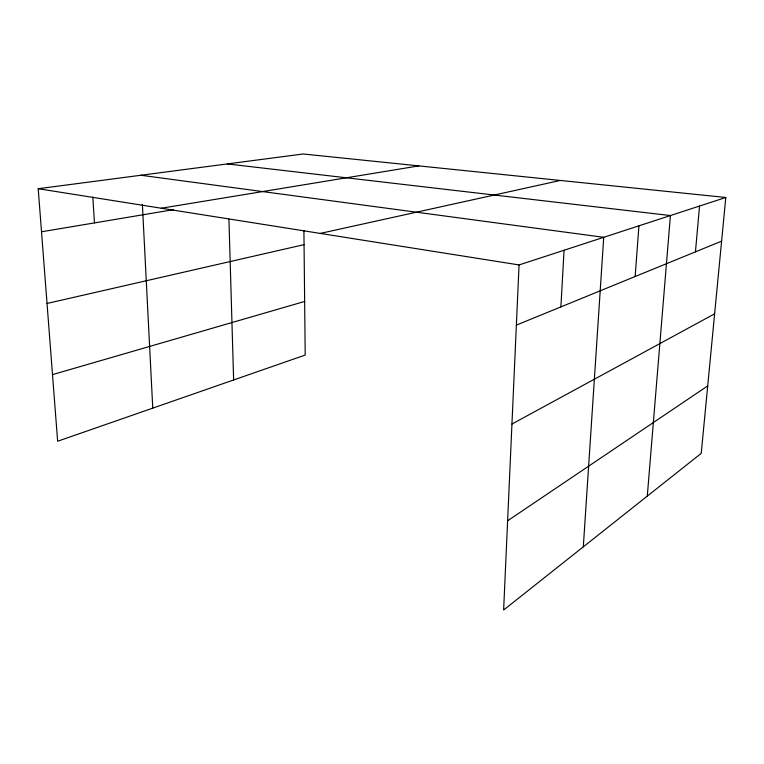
<?xml version="1.0" encoding="UTF-8"?>
<svg xmlns="http://www.w3.org/2000/svg" width="764" height="764" viewBox="0 0 764 764"><rect width="100%" height="100%" fill="white"/><g stroke="black" fill="none" stroke-linecap="round" stroke-linejoin="round"><path stroke-width="1.15" d="M725.8 197.484L519.062 264.936L503.629 610.016L701.228 453.358L725.8 197.484L303.127 153.984L38.2 188.718L57.634 441.248L305.199 355.05L303.91 230.451M560.881 306.899L564.061 250.248M583.304 546.843L603.722 237.308L140.882 175.252M635.151 276.52L638.943 225.819M647.28 496.123L670.42 215.553L227.309 163.926M695.441 251.862L699.547 206.051M507.621 520.781L707.703 385.916M511.947 424.039L714.626 313.813M516.369 325.111L721.608 241.157M52.506 374.627L304.645 301.455M47.034 303.461L304.062 244.642M320.231 233.421L560.318 180.457M41.514 231.778L173.342 209.689M161.309 208.228L418.853 165.893M38.2 188.718L519.062 264.936M92.816 196.997L94.459 222.907M142.371 204.322L152.762 408.119M228.933 219.258L233.631 379.966"/></g></svg>
